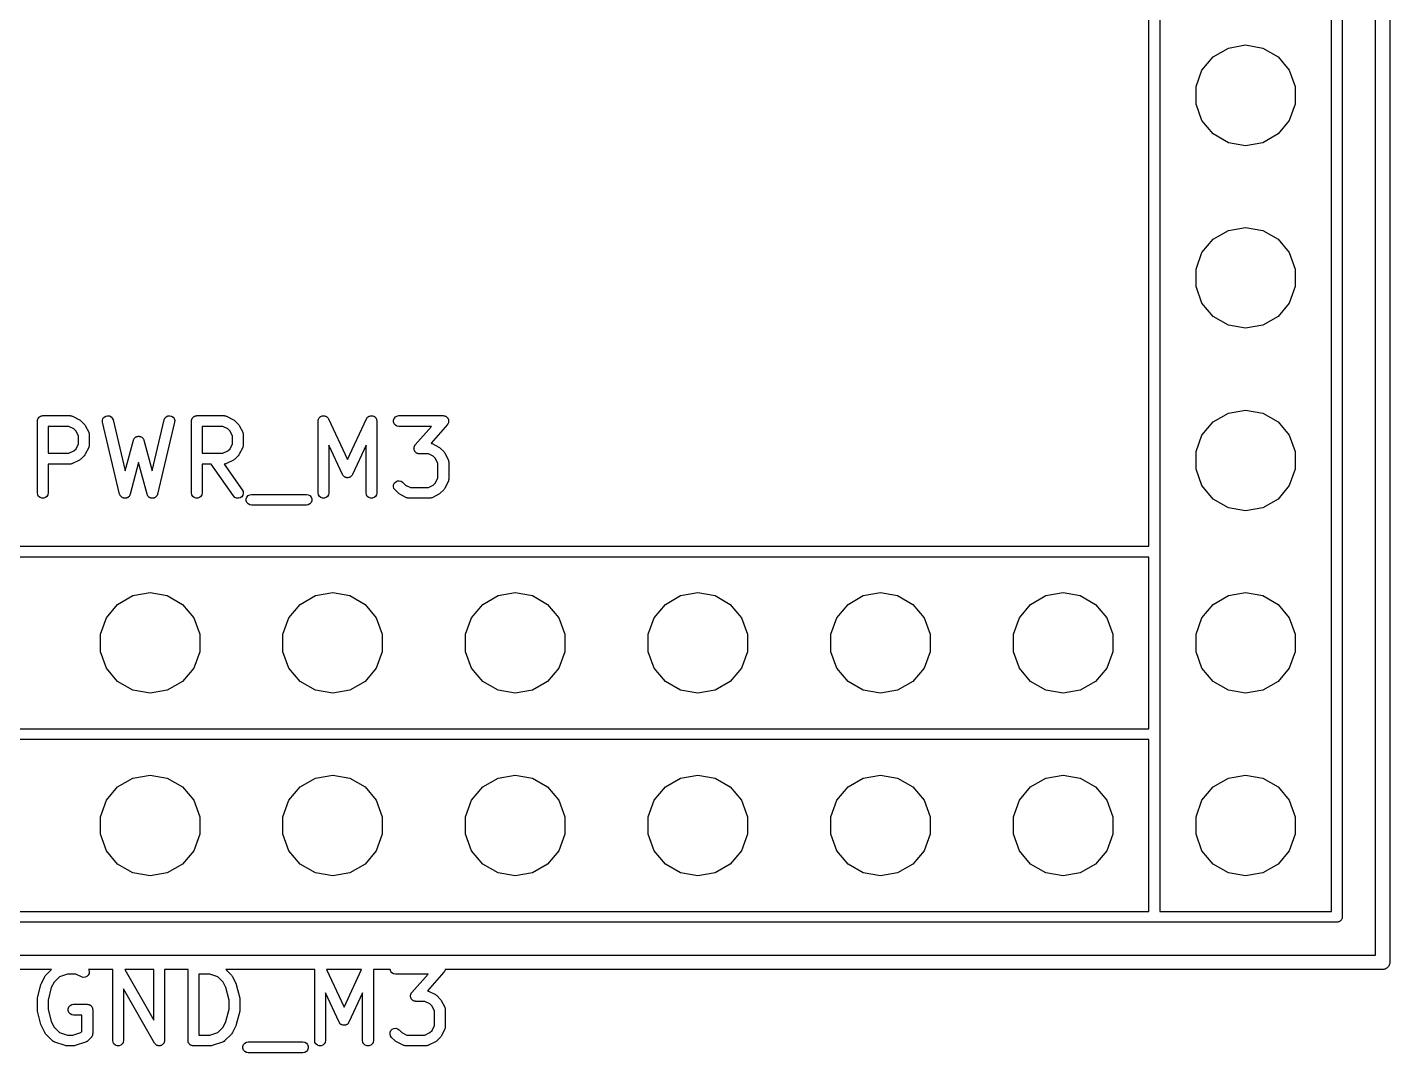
# Model space of a CAD drawing. Extents: x 25 to 346, y -457 to -16.
# Drawn here: x 124.34 to 143.29, y -386.07 to -371.8 of the extents above; entities that cross this region are included whole.
import ezdxf

# ---------------------------------------------------------------- set-up
doc = ezdxf.new("R2010")
doc.units = 0
doc.header["$MEASUREMENT"] = 0
doc.layers.add('BLACK', color=7, linetype='CONTINUOUS')

msp = doc.modelspace()

# ---------------------------------------------------------------- linework, layer by layer
at = {"layer": 'Black'}
for p, q in [((143.093, -384.71), (143.093, -320.04)), ((143.292, -320.04), (143.292, -384.81)), ((139.942, -379.02), (139.942, -320.675)), ((142.632, -320.675), (142.632, -384.175)), ((140.093, -320.75), (140.093, -384.1)), ((142.482, -384.1), (142.482, -320.75)), ((140.68, -372.394), (140.837, -372.208)), ((140.837, -372.208), (141.048, -372.086)), ((141.048, -372.086), (141.287, -372.044)), ((141.287, -372.044), (141.527, -372.086)), ((141.527, -372.086), (141.738, -372.208)), ((141.738, -372.208), (141.895, -372.394)), ((140.597, -372.623), (140.68, -372.394)), ((141.895, -372.394), (141.978, -372.623)), ((140.597, -372.867), (140.597, -372.623)), ((141.978, -372.623), (141.978, -372.867)), ((140.68, -373.096), (140.597, -372.867)), ((141.978, -372.867), (141.895, -373.096)), ((140.837, -373.282), (140.68, -373.096)), ((141.895, -373.096), (141.738, -373.282)), ((141.048, -373.404), (140.837, -373.282)), ((141.738, -373.282), (141.527, -373.404)), ((141.287, -373.446), (141.048, -373.404)), ((141.527, -373.404), (141.287, -373.446)), ((140.837, -374.748), (141.048, -374.626)), ((141.048, -374.626), (141.287, -374.584)), ((141.287, -374.584), (141.527, -374.626)), ((141.527, -374.626), (141.738, -374.748)), ((140.68, -374.934), (140.837, -374.748)), ((141.738, -374.748), (141.895, -374.934)), ((140.597, -375.163), (140.68, -374.934)), ((141.895, -374.934), (141.978, -375.163)), ((140.597, -375.407), (140.597, -375.163)), ((141.978, -375.163), (141.978, -375.407)), ((140.68, -375.636), (140.597, -375.407)), ((141.978, -375.407), (141.895, -375.636)), ((140.837, -375.822), (140.68, -375.636)), ((141.895, -375.636), (141.738, -375.822)), ((141.048, -375.944), (140.837, -375.822)), ((141.738, -375.822), (141.527, -375.944)), ((141.287, -375.986), (141.048, -375.944)), ((141.527, -375.944), (141.287, -375.986)), ((141.048, -377.166), (141.287, -377.124)), ((141.287, -377.124), (141.527, -377.166)), ((124.481, -377.277), (124.482, -377.271)), ((124.481, -378.277), (124.481, -377.277)), ((124.482, -377.264), (124.484, -377.258)), ((124.482, -377.271), (124.482, -377.264)), ((124.484, -377.258), (124.485, -377.252)), ((124.485, -377.252), (124.488, -377.246)), ((124.488, -377.246), (124.491, -377.24)), ((124.491, -377.24), (124.495, -377.235)), ((124.495, -377.235), (124.498, -377.229)), ((124.498, -377.229), (124.503, -377.225)), ((124.503, -377.225), (124.507, -377.22)), ((124.507, -377.22), (124.513, -377.217)), ((124.513, -377.217), (124.518, -377.212)), ((124.518, -377.212), (124.524, -377.21)), ((124.524, -377.21), (124.53, -377.207)), ((124.53, -377.207), (124.536, -377.206)), ((124.536, -377.206), (124.543, -377.204)), ((124.543, -377.204), (124.549, -377.204)), ((124.549, -377.204), (124.556, -377.202)), ((124.556, -377.202), (124.937, -377.202)), ((124.937, -377.202), (124.941, -377.203)), ((124.941, -377.203), (124.945, -377.203)), ((124.945, -377.203), (124.954, -377.205)), ((124.954, -377.205), (124.962, -377.207)), ((124.962, -377.207), (124.966, -377.209)), ((124.966, -377.209), (124.97, -377.21)), ((124.97, -377.21), (125.065, -377.258)), ((125.065, -377.258), (125.075, -377.265)), ((125.075, -377.265), (125.085, -377.272)), ((125.085, -377.272), (125.132, -377.32)), ((125.132, -377.32), (125.139, -377.329)), ((125.139, -377.329), (125.146, -377.339)), ((125.146, -377.339), (125.194, -377.434)), ((125.386, -377.269), (125.393, -377.244)), ((125.387, -377.295), (125.386, -377.269)), ((125.625, -378.295), (125.387, -377.295)), ((125.393, -377.244), (125.409, -377.223)), ((125.409, -377.223), (125.431, -377.209)), ((125.431, -377.209), (125.456, -377.203)), ((125.456, -377.203), (125.482, -377.206)), ((125.482, -377.206), (125.505, -377.217)), ((125.505, -377.217), (125.523, -377.236)), ((125.523, -377.236), (125.533, -377.26)), ((125.533, -377.26), (125.703, -377.971)), ((126.075, -377.971), (126.245, -377.26)), ((126.39, -377.295), (126.152, -378.295)), ((126.245, -377.26), (126.255, -377.236)), ((126.255, -377.236), (126.273, -377.217)), ((126.273, -377.217), (126.296, -377.206)), ((126.296, -377.206), (126.322, -377.203)), ((126.322, -377.203), (126.347, -377.209)), ((126.347, -377.209), (126.369, -377.223)), ((126.369, -377.223), (126.385, -377.244)), ((126.385, -377.244), (126.392, -377.269)), ((126.392, -377.269), (126.39, -377.295)), ((126.623, -377.277), (126.625, -377.271)), ((126.623, -378.277), (126.623, -377.277)), ((126.625, -377.264), (126.627, -377.258)), ((126.625, -377.271), (126.625, -377.264)), ((126.627, -377.258), (126.628, -377.252)), ((126.628, -377.252), (126.631, -377.246)), ((126.631, -377.246), (126.633, -377.24)), ((126.633, -377.24), (126.638, -377.235)), ((126.638, -377.235), (126.641, -377.229)), ((126.641, -377.229), (126.646, -377.225)), ((126.646, -377.225), (126.65, -377.22)), ((126.65, -377.22), (126.656, -377.217)), ((126.656, -377.217), (126.661, -377.212)), ((126.661, -377.212), (126.667, -377.21)), ((126.667, -377.21), (126.673, -377.207)), ((126.673, -377.207), (126.679, -377.206)), ((126.679, -377.206), (126.685, -377.204)), ((126.685, -377.204), (126.692, -377.204)), ((126.692, -377.204), (126.698, -377.202)), ((126.698, -377.202), (127.079, -377.202)), ((127.079, -377.202), (127.084, -377.203)), ((127.084, -377.203), (127.088, -377.203)), ((127.088, -377.203), (127.096, -377.205)), ((127.096, -377.205), (127.105, -377.207)), ((127.105, -377.207), (127.109, -377.209)), ((127.109, -377.209), (127.113, -377.21)), ((127.113, -377.21), (127.208, -377.258)), ((127.208, -377.258), (127.218, -377.265)), ((127.218, -377.265), (127.228, -377.272)), ((127.228, -377.272), (127.275, -377.32)), ((127.275, -377.32), (127.282, -377.329)), ((127.282, -377.329), (127.289, -377.339)), ((127.289, -377.339), (127.337, -377.434)), ((128.385, -377.277), (128.387, -377.268)), ((128.385, -378.277), (128.385, -377.277)), ((128.387, -377.268), (128.388, -377.258)), ((128.388, -377.258), (128.389, -377.255)), ((128.389, -377.255), (128.39, -377.252)), ((128.39, -377.252), (128.395, -377.243)), ((128.395, -377.243), (128.399, -377.234)), ((128.399, -377.234), (128.401, -377.232)), ((128.401, -377.232), (128.403, -377.229)), ((128.403, -377.229), (128.41, -377.223)), ((128.41, -377.223), (128.417, -377.216)), ((128.417, -377.216), (128.42, -377.215)), ((128.42, -377.215), (128.423, -377.212)), ((128.423, -377.212), (128.432, -377.209)), ((128.432, -377.209), (128.441, -377.205)), ((128.441, -377.205), (128.444, -377.205)), ((128.444, -377.205), (128.447, -377.204)), ((128.447, -377.204), (128.457, -377.204)), ((128.457, -377.204), (128.467, -377.203)), ((128.467, -377.203), (128.47, -377.204)), ((128.47, -377.204), (128.473, -377.204)), ((128.473, -377.204), (128.483, -377.207)), ((128.483, -377.207), (128.492, -377.209)), ((128.492, -377.209), (128.495, -377.211)), ((128.495, -377.211), (128.498, -377.212)), ((128.498, -377.212), (128.505, -377.219)), ((128.505, -377.219), (128.513, -377.224)), ((128.513, -377.224), (128.515, -377.227)), ((128.515, -377.227), (128.518, -377.229)), ((128.518, -377.229), (128.523, -377.238)), ((128.523, -377.238), (128.528, -377.246)), ((128.528, -377.246), (128.794, -377.814)), ((128.794, -377.814), (129.059, -377.246)), ((129.059, -377.246), (129.065, -377.238)), ((129.065, -377.238), (129.07, -377.229)), ((129.07, -377.229), (129.072, -377.227)), ((129.072, -377.227), (129.074, -377.224)), ((129.074, -377.224), (129.082, -377.219)), ((129.082, -377.219), (129.09, -377.212)), ((129.09, -377.212), (129.093, -377.211)), ((129.093, -377.211), (129.095, -377.209)), ((129.095, -377.209), (129.105, -377.207)), ((129.105, -377.207), (129.114, -377.204)), ((129.114, -377.204), (129.117, -377.204)), ((129.117, -377.204), (129.121, -377.203)), ((129.121, -377.203), (129.13, -377.204)), ((129.13, -377.204), (129.14, -377.204)), ((129.14, -377.204), (129.143, -377.205)), ((129.143, -377.205), (129.146, -377.205)), ((129.146, -377.205), (129.155, -377.209)), ((129.155, -377.209), (129.165, -377.212)), ((129.165, -377.212), (129.167, -377.215)), ((129.167, -377.215), (129.17, -377.216)), ((129.17, -377.216), (129.177, -377.223)), ((129.177, -377.223), (129.184, -377.229)), ((129.184, -377.229), (129.186, -377.232)), ((129.186, -377.232), (129.188, -377.234)), ((129.188, -377.234), (129.193, -377.243)), ((129.193, -377.243), (129.198, -377.252)), ((129.198, -377.252), (129.198, -377.255)), ((129.198, -377.255), (129.199, -377.258)), ((129.199, -377.258), (129.2, -377.268)), ((129.2, -377.268), (129.202, -377.277)), ((129.202, -377.277), (129.202, -378.277)), ((129.434, -377.264), (129.443, -377.24)), ((129.434, -377.29), (129.434, -377.264)), ((129.443, -377.315), (129.434, -377.29)), ((129.443, -377.24), (129.46, -377.22)), ((129.46, -377.335), (129.443, -377.315)), ((129.46, -377.22), (129.482, -377.207)), ((129.482, -377.348), (129.46, -377.335)), ((129.482, -377.207), (129.508, -377.202)), ((129.508, -377.202), (130.127, -377.202)), ((130.183, -377.327), (129.956, -377.587)), ((130.127, -377.202), (130.134, -377.204)), ((130.134, -377.204), (130.142, -377.204)), ((130.142, -377.204), (130.147, -377.206)), ((130.147, -377.206), (130.153, -377.207)), ((130.153, -377.207), (130.159, -377.211)), ((130.159, -377.211), (130.166, -377.213)), ((130.166, -377.213), (130.17, -377.217)), ((130.17, -377.217), (130.175, -377.22)), ((130.175, -377.22), (130.18, -377.226)), ((130.18, -377.226), (130.185, -377.23)), ((130.187, -377.32), (130.183, -377.327)), ((130.185, -377.23), (130.188, -377.235)), ((130.192, -377.315), (130.187, -377.32)), ((130.188, -377.235), (130.192, -377.24)), ((130.192, -377.24), (130.194, -377.247)), ((130.194, -377.309), (130.192, -377.315)), ((130.194, -377.247), (130.198, -377.253)), ((130.197, -377.304), (130.194, -377.309)), ((130.198, -377.297), (130.197, -377.304)), ((130.198, -377.253), (130.199, -377.259)), ((130.201, -377.29), (130.198, -377.297)), ((130.199, -377.259), (130.201, -377.264)), ((130.201, -377.264), (130.201, -377.272)), ((130.201, -377.272), (130.202, -377.279)), ((130.202, -377.279), (130.201, -377.285)), ((130.201, -377.285), (130.201, -377.29)), ((140.68, -377.474), (140.837, -377.288)), ((140.837, -377.288), (141.048, -377.166)), ((141.527, -377.166), (141.738, -377.288)), ((141.738, -377.288), (141.895, -377.474)), ((124.631, -377.352), (124.631, -377.726)), ((124.919, -377.352), (124.631, -377.352)), ((124.987, -377.387), (124.919, -377.352)), ((125.018, -377.417), (124.987, -377.387)), ((125.052, -377.486), (125.018, -377.417)), ((125.052, -377.593), (125.052, -377.486)), ((125.194, -377.434), (125.195, -377.438)), ((125.195, -377.438), (125.198, -377.442)), ((125.198, -377.442), (125.199, -377.451)), ((125.199, -377.451), (125.202, -377.459)), ((125.202, -377.459), (125.201, -377.464)), ((125.201, -377.464), (125.202, -377.468)), ((125.202, -377.468), (125.202, -377.611)), ((125.819, -377.538), (125.821, -377.531)), ((125.821, -377.531), (125.825, -377.526)), ((125.825, -377.526), (125.827, -377.52)), ((125.827, -377.52), (125.832, -377.515)), ((125.832, -377.515), (125.836, -377.51)), ((125.836, -377.51), (125.841, -377.506)), ((125.841, -377.506), (125.846, -377.502)), ((125.846, -377.502), (125.852, -377.499)), ((125.852, -377.499), (125.857, -377.495)), ((125.857, -377.495), (125.864, -377.493)), ((125.864, -377.493), (125.869, -377.491)), ((125.869, -377.491), (125.876, -377.49)), ((125.876, -377.49), (125.882, -377.488)), ((125.882, -377.488), (125.889, -377.489)), ((125.889, -377.489), (125.895, -377.488)), ((125.895, -377.488), (125.902, -377.49)), ((125.902, -377.49), (125.908, -377.491)), ((125.908, -377.491), (125.914, -377.493)), ((125.914, -377.493), (125.921, -377.495)), ((125.921, -377.495), (125.926, -377.499)), ((125.926, -377.499), (125.932, -377.502)), ((125.932, -377.502), (125.937, -377.506)), ((125.937, -377.506), (125.942, -377.51)), ((125.942, -377.51), (125.946, -377.515)), ((125.946, -377.515), (125.95, -377.52)), ((125.95, -377.52), (125.953, -377.526)), ((125.953, -377.526), (125.957, -377.531)), ((125.957, -377.531), (125.959, -377.538)), ((126.773, -377.352), (126.773, -377.726)), ((127.062, -377.352), (126.773, -377.352)), ((127.13, -377.387), (127.062, -377.352)), ((127.161, -377.417), (127.13, -377.387)), ((127.195, -377.486), (127.161, -377.417)), ((127.195, -377.593), (127.195, -377.486)), ((127.337, -377.434), (127.338, -377.438)), ((127.338, -377.438), (127.34, -377.442)), ((127.34, -377.442), (127.342, -377.451)), ((127.342, -377.451), (127.344, -377.459)), ((127.344, -377.459), (127.344, -377.464)), ((127.344, -377.464), (127.345, -377.468)), ((127.345, -377.468), (127.345, -377.611)), ((129.508, -377.352), (129.482, -377.348)), ((129.962, -377.352), (129.508, -377.352)), ((129.737, -377.609), (129.962, -377.352)), ((140.597, -377.703), (140.68, -377.474)), ((141.895, -377.474), (141.978, -377.703)), ((124.919, -377.726), (124.987, -377.692)), ((124.987, -377.692), (125.018, -377.662)), ((125.018, -377.662), (125.052, -377.593)), ((125.194, -377.644), (125.146, -377.739)), ((125.195, -377.64), (125.194, -377.644)), ((125.198, -377.636), (125.195, -377.64)), ((125.199, -377.628), (125.198, -377.636)), ((125.202, -377.619), (125.199, -377.628)), ((125.202, -377.611), (125.201, -377.615)), ((125.201, -377.615), (125.202, -377.619)), ((125.703, -377.971), (125.816, -377.544)), ((125.816, -377.544), (125.819, -377.538)), ((125.959, -377.538), (125.961, -377.544)), ((125.961, -377.544), (126.075, -377.971)), ((127.062, -377.726), (127.13, -377.692)), ((127.13, -377.692), (127.161, -377.662)), ((127.161, -377.662), (127.195, -377.593)), ((127.337, -377.644), (127.289, -377.739)), ((127.338, -377.64), (127.337, -377.644)), ((127.34, -377.636), (127.338, -377.64)), ((127.342, -377.628), (127.34, -377.636)), ((127.344, -377.619), (127.342, -377.628)), ((127.345, -377.611), (127.344, -377.615)), ((127.344, -377.615), (127.344, -377.619)), ((128.726, -378.023), (128.535, -377.615)), ((128.535, -377.615), (128.535, -378.277)), ((129.052, -377.615), (128.862, -378.023)), ((129.052, -378.277), (129.052, -377.615)), ((129.719, -377.657), (129.72, -377.651)), ((129.72, -377.664), (129.719, -377.657)), ((129.72, -377.645), (129.722, -377.638)), ((129.72, -377.651), (129.72, -377.645)), ((129.72, -377.671), (129.72, -377.664)), ((129.722, -377.677), (129.72, -377.671)), ((129.722, -377.638), (129.724, -377.631)), ((129.723, -377.683), (129.722, -377.677)), ((129.726, -377.689), (129.723, -377.683)), ((129.724, -377.631), (129.727, -377.626)), ((129.729, -377.696), (129.726, -377.689)), ((129.727, -377.626), (129.729, -377.621)), ((129.729, -377.621), (129.733, -377.615)), ((129.732, -377.7), (129.729, -377.696)), ((129.735, -377.705), (129.732, -377.7)), ((129.733, -377.615), (129.737, -377.609)), ((129.741, -377.71), (129.735, -377.705)), ((129.745, -377.716), (129.741, -377.71)), ((129.75, -377.719), (129.745, -377.716)), ((129.755, -377.722), (129.75, -377.719)), ((129.762, -377.725), (129.755, -377.722)), ((129.956, -377.587), (129.962, -377.588)), ((129.962, -377.588), (129.966, -377.59)), ((129.966, -377.59), (129.97, -377.591)), ((129.97, -377.591), (130.065, -377.639)), ((130.065, -377.639), (130.075, -377.646)), ((130.075, -377.646), (130.085, -377.653)), ((130.085, -377.653), (130.132, -377.701)), ((130.132, -377.701), (130.139, -377.71)), ((130.139, -377.71), (130.146, -377.72)), ((130.146, -377.72), (130.194, -377.815)), ((140.597, -377.947), (140.597, -377.703)), ((141.978, -377.703), (141.978, -377.947)), ((124.631, -377.726), (124.919, -377.726)), ((124.937, -377.876), (124.631, -377.876)), ((124.631, -377.876), (124.631, -378.277)), ((124.941, -377.875), (124.937, -377.876)), ((124.945, -377.876), (124.941, -377.875)), ((124.954, -377.873), (124.945, -377.876)), ((124.962, -377.872), (124.954, -377.873)), ((124.966, -377.87), (124.962, -377.872)), ((124.97, -377.868), (124.966, -377.87)), ((125.065, -377.821), (124.97, -377.868)), ((125.075, -377.813), (125.065, -377.821)), ((125.085, -377.807), (125.075, -377.813)), ((125.132, -377.759), (125.085, -377.807)), ((125.139, -377.749), (125.132, -377.759)), ((125.146, -377.739), (125.139, -377.749)), ((125.889, -377.854), (125.771, -378.297)), ((126.007, -378.297), (125.889, -377.854)), ((126.773, -377.726), (127.062, -377.726)), ((126.897, -377.876), (126.773, -377.876)), ((126.773, -377.876), (126.773, -378.277)), ((127.208, -378.32), (126.897, -377.876)), ((127.084, -377.875), (127.08, -377.876)), ((127.08, -377.876), (127.331, -378.234)), ((127.088, -377.876), (127.084, -377.875)), ((127.096, -377.873), (127.088, -377.876)), ((127.105, -377.872), (127.096, -377.873)), ((127.109, -377.87), (127.105, -377.872)), ((127.113, -377.868), (127.109, -377.87)), ((127.208, -377.821), (127.113, -377.868)), ((127.218, -377.813), (127.208, -377.821)), ((127.228, -377.807), (127.218, -377.813)), ((127.275, -377.759), (127.228, -377.807)), ((127.282, -377.749), (127.275, -377.759)), ((127.289, -377.739), (127.282, -377.749)), ((129.768, -377.729), (129.762, -377.725)), ((129.774, -377.73), (129.768, -377.729)), ((129.779, -377.732), (129.774, -377.73)), ((129.786, -377.732), (129.779, -377.732)), ((129.794, -377.733), (129.786, -377.732)), ((129.919, -377.733), (129.794, -377.733)), ((129.987, -377.768), (129.919, -377.733)), ((130.018, -377.798), (129.987, -377.768)), ((130.052, -377.867), (130.018, -377.798)), ((130.052, -378.069), (130.052, -377.867)), ((130.194, -377.815), (130.195, -377.819)), ((130.195, -377.819), (130.198, -377.823)), ((130.198, -377.823), (130.199, -377.832)), ((130.199, -377.832), (130.202, -377.84)), ((130.202, -377.84), (130.201, -377.845)), ((130.201, -377.845), (130.202, -377.849)), ((130.202, -377.849), (130.202, -378.087)), ((128.729, -378.029), (128.726, -378.023)), ((128.732, -378.035), (128.729, -378.029)), ((128.737, -378.039), (128.732, -378.035)), ((128.741, -378.045), (128.737, -378.039)), ((128.746, -378.048), (128.741, -378.045)), ((128.751, -378.053), (128.746, -378.048)), ((128.757, -378.056), (128.751, -378.053)), ((128.762, -378.06), (128.757, -378.056)), ((128.768, -378.061), (128.762, -378.06)), ((128.774, -378.064), (128.768, -378.061)), ((128.781, -378.065), (128.774, -378.064)), ((128.787, -378.066), (128.781, -378.065)), ((128.794, -378.066), (128.787, -378.066)), ((128.8, -378.066), (128.794, -378.066)), ((128.807, -378.065), (128.8, -378.066)), ((128.813, -378.064), (128.807, -378.065)), ((128.819, -378.061), (128.813, -378.064)), ((128.825, -378.06), (128.819, -378.061)), ((128.831, -378.056), (128.825, -378.06)), ((128.837, -378.053), (128.831, -378.056)), ((128.841, -378.048), (128.837, -378.053)), ((128.847, -378.045), (128.841, -378.048)), ((128.85, -378.039), (128.847, -378.045)), ((128.855, -378.035), (128.85, -378.039)), ((128.858, -378.029), (128.855, -378.035)), ((128.862, -378.023), (128.858, -378.029)), ((130.018, -378.138), (130.052, -378.069)), ((130.202, -378.095), (130.199, -378.104)), ((130.202, -378.087), (130.201, -378.091)), ((130.201, -378.091), (130.202, -378.095)), ((140.68, -378.176), (140.597, -377.947)), ((141.978, -377.947), (141.895, -378.176)), ((124.485, -378.303), (124.481, -378.277)), ((124.631, -378.277), (124.626, -378.303)), ((126.628, -378.303), (126.623, -378.277)), ((126.773, -378.277), (126.769, -378.303)), ((127.331, -378.234), (127.342, -378.258)), ((127.345, -378.284), (127.338, -378.309)), ((127.342, -378.258), (127.345, -378.284)), ((128.39, -378.303), (128.385, -378.277)), ((128.535, -378.277), (128.531, -378.303)), ((129.057, -378.303), (129.052, -378.277)), ((129.202, -378.277), (129.198, -378.303)), ((129.433, -378.189), (129.436, -378.163)), ((129.44, -378.214), (129.433, -378.189)), ((129.436, -378.163), (129.447, -378.139)), ((129.455, -378.235), (129.44, -378.214)), ((129.447, -378.139), (129.465, -378.121)), ((129.503, -378.283), (129.455, -378.235)), ((129.465, -378.121), (129.489, -378.11)), ((129.489, -378.11), (129.515, -378.107)), ((129.512, -378.29), (129.503, -378.283)), ((129.522, -378.297), (129.512, -378.29)), ((129.515, -378.107), (129.54, -378.114)), ((129.54, -378.114), (129.561, -378.129)), ((129.561, -378.129), (129.6, -378.168)), ((129.6, -378.168), (129.669, -378.202)), ((129.669, -378.202), (129.919, -378.202)), ((129.919, -378.202), (129.987, -378.168)), ((129.987, -378.168), (130.018, -378.138)), ((130.075, -378.29), (130.065, -378.297)), ((130.085, -378.283), (130.075, -378.29)), ((130.132, -378.235), (130.085, -378.283)), ((130.139, -378.225), (130.132, -378.235)), ((130.146, -378.216), (130.139, -378.225)), ((130.194, -378.12), (130.146, -378.216)), ((130.195, -378.116), (130.194, -378.12)), ((130.198, -378.113), (130.195, -378.116)), ((130.199, -378.104), (130.198, -378.113)), ((140.837, -378.362), (140.68, -378.176)), ((141.895, -378.176), (141.738, -378.362)), ((124.498, -378.326), (124.485, -378.303)), ((124.518, -378.342), (124.498, -378.326)), ((124.543, -378.351), (124.518, -378.342)), ((124.569, -378.351), (124.543, -378.351)), ((124.593, -378.342), (124.569, -378.351)), ((124.613, -378.326), (124.593, -378.342)), ((124.626, -378.303), (124.613, -378.326)), ((125.629, -378.302), (125.625, -378.295)), ((125.631, -378.309), (125.629, -378.302)), ((125.634, -378.314), (125.631, -378.309)), ((125.636, -378.319), (125.634, -378.314)), ((125.641, -378.324), (125.636, -378.319)), ((125.645, -378.33), (125.641, -378.324)), ((125.65, -378.334), (125.645, -378.33)), ((125.654, -378.338), (125.65, -378.334)), ((125.661, -378.341), (125.654, -378.338)), ((125.667, -378.345), (125.661, -378.341)), ((125.672, -378.347), (125.667, -378.345)), ((125.677, -378.349), (125.672, -378.347)), ((125.685, -378.35), (125.677, -378.349)), ((125.692, -378.352), (125.685, -378.35)), ((125.697, -378.352), (125.692, -378.352)), ((125.703, -378.352), (125.697, -378.352)), ((125.71, -378.35), (125.703, -378.352)), ((125.718, -378.35), (125.71, -378.35)), ((125.723, -378.347), (125.718, -378.35)), ((125.728, -378.346), (125.723, -378.347)), ((125.735, -378.342), (125.728, -378.346)), ((125.742, -378.339), (125.735, -378.342)), ((125.745, -378.335), (125.742, -378.339)), ((125.75, -378.332), (125.745, -378.335)), ((125.755, -378.326), (125.75, -378.332)), ((125.76, -378.32), (125.755, -378.326)), ((125.762, -378.315), (125.76, -378.32)), ((125.766, -378.311), (125.762, -378.315)), ((125.768, -378.304), (125.766, -378.311)), ((125.771, -378.297), (125.768, -378.304)), ((126.01, -378.304), (126.007, -378.297)), ((126.012, -378.311), (126.01, -378.304)), ((126.016, -378.315), (126.012, -378.311)), ((126.018, -378.32), (126.016, -378.315)), ((126.023, -378.326), (126.018, -378.32)), ((126.028, -378.332), (126.023, -378.326)), ((126.032, -378.335), (126.028, -378.332)), ((126.036, -378.339), (126.032, -378.335)), ((126.043, -378.342), (126.036, -378.339)), ((126.05, -378.346), (126.043, -378.342)), ((126.055, -378.347), (126.05, -378.346)), ((126.06, -378.35), (126.055, -378.347)), ((126.068, -378.35), (126.06, -378.35)), ((126.075, -378.352), (126.068, -378.35)), ((126.08, -378.352), (126.075, -378.352)), ((126.086, -378.352), (126.08, -378.352)), ((126.093, -378.35), (126.086, -378.352)), ((126.101, -378.349), (126.093, -378.35)), ((126.106, -378.347), (126.101, -378.349)), ((126.111, -378.345), (126.106, -378.347)), ((126.117, -378.341), (126.111, -378.345)), ((126.124, -378.338), (126.117, -378.341)), ((126.128, -378.334), (126.124, -378.338)), ((126.132, -378.33), (126.128, -378.334)), ((126.137, -378.324), (126.132, -378.33)), ((126.142, -378.319), (126.137, -378.324)), ((126.144, -378.314), (126.142, -378.319)), ((126.147, -378.309), (126.144, -378.314)), ((126.149, -378.302), (126.147, -378.309)), ((126.152, -378.295), (126.149, -378.302)), ((126.641, -378.326), (126.628, -378.303)), ((126.661, -378.342), (126.641, -378.326)), ((126.685, -378.351), (126.661, -378.342)), ((126.711, -378.351), (126.685, -378.351)), ((126.736, -378.342), (126.711, -378.351)), ((126.756, -378.326), (126.736, -378.342)), ((126.769, -378.303), (126.756, -378.326)), ((127.227, -378.339), (127.208, -378.32)), ((127.25, -378.35), (127.227, -378.339)), ((127.276, -378.352), (127.25, -378.35)), ((127.302, -378.345), (127.276, -378.352)), ((127.323, -378.33), (127.302, -378.345)), ((127.338, -378.309), (127.323, -378.33)), ((127.386, -378.36), (127.395, -378.335)), ((127.386, -378.386), (127.386, -378.36)), ((127.395, -378.41), (127.386, -378.386)), ((127.395, -378.335), (127.412, -378.315)), ((127.412, -378.43), (127.395, -378.41)), ((127.412, -378.315), (127.435, -378.302)), ((127.435, -378.443), (127.412, -378.43)), ((127.435, -378.302), (127.46, -378.298)), ((127.46, -378.448), (127.435, -378.443)), ((127.46, -378.298), (128.222, -378.298)), ((128.222, -378.448), (127.46, -378.448)), ((128.222, -378.298), (128.248, -378.302)), ((128.248, -378.443), (128.222, -378.448)), ((128.248, -378.302), (128.27, -378.315)), ((128.27, -378.43), (128.248, -378.443)), ((128.27, -378.315), (128.287, -378.335)), ((128.287, -378.41), (128.27, -378.43)), ((128.287, -378.335), (128.296, -378.36)), ((128.296, -378.386), (128.287, -378.41)), ((128.296, -378.36), (128.296, -378.386)), ((128.403, -378.326), (128.39, -378.303)), ((128.423, -378.342), (128.403, -378.326)), ((128.447, -378.351), (128.423, -378.342)), ((128.473, -378.351), (128.447, -378.351)), ((128.498, -378.342), (128.473, -378.351)), ((128.518, -378.326), (128.498, -378.342)), ((128.531, -378.303), (128.518, -378.326)), ((129.07, -378.326), (129.057, -378.303)), ((129.09, -378.342), (129.07, -378.326)), ((129.114, -378.351), (129.09, -378.342)), ((129.14, -378.351), (129.114, -378.351)), ((129.165, -378.342), (129.14, -378.351)), ((129.184, -378.326), (129.165, -378.342)), ((129.198, -378.303), (129.184, -378.326)), ((129.617, -378.344), (129.522, -378.297)), ((129.621, -378.346), (129.617, -378.344)), ((129.625, -378.348), (129.621, -378.346)), ((129.634, -378.349), (129.625, -378.348)), ((129.642, -378.352), (129.634, -378.349)), ((129.647, -378.352), (129.642, -378.352)), ((129.651, -378.352), (129.647, -378.352)), ((129.937, -378.352), (129.651, -378.352)), ((129.941, -378.352), (129.937, -378.352)), ((129.945, -378.352), (129.941, -378.352)), ((129.954, -378.349), (129.945, -378.352)), ((129.962, -378.348), (129.954, -378.349)), ((129.966, -378.346), (129.962, -378.348)), ((129.97, -378.344), (129.966, -378.346)), ((130.065, -378.297), (129.97, -378.344)), ((141.048, -378.484), (140.837, -378.362)), ((141.738, -378.362), (141.527, -378.484)), ((141.287, -378.526), (141.048, -378.484)), ((141.527, -378.484), (141.287, -378.526)), ((114.692, -379.02), (139.942, -379.02)), ((139.942, -379.17), (114.692, -379.17)), ((139.942, -381.56), (139.942, -379.17)), ((125.597, -379.828), (125.808, -379.706)), ((125.808, -379.706), (126.047, -379.664)), ((126.047, -379.664), (126.287, -379.706)), ((126.287, -379.706), (126.498, -379.828)), ((128.137, -379.828), (128.348, -379.706)), ((128.348, -379.706), (128.588, -379.664)), ((128.588, -379.664), (128.827, -379.706)), ((128.827, -379.706), (129.038, -379.828)), ((130.677, -379.828), (130.888, -379.706)), ((130.888, -379.706), (131.127, -379.664)), ((131.127, -379.664), (131.367, -379.706)), ((131.367, -379.706), (131.578, -379.828)), ((133.217, -379.828), (133.428, -379.706)), ((133.428, -379.706), (133.667, -379.664)), ((133.667, -379.664), (133.907, -379.706)), ((133.907, -379.706), (134.118, -379.828)), ((135.757, -379.828), (135.968, -379.706)), ((135.968, -379.706), (136.207, -379.664)), ((136.207, -379.664), (136.447, -379.706)), ((136.447, -379.706), (136.658, -379.828)), ((138.297, -379.828), (138.508, -379.706)), ((138.508, -379.706), (138.748, -379.664)), ((138.748, -379.664), (138.987, -379.706)), ((138.987, -379.706), (139.198, -379.828)), ((140.837, -379.828), (141.048, -379.706)), ((141.048, -379.706), (141.287, -379.664)), ((141.287, -379.664), (141.527, -379.706)), ((141.527, -379.706), (141.738, -379.828)), ((125.44, -380.014), (125.597, -379.828)), ((126.498, -379.828), (126.655, -380.014)), ((127.98, -380.014), (128.137, -379.828)), ((129.038, -379.828), (129.195, -380.014)), ((130.52, -380.014), (130.677, -379.828)), ((131.578, -379.828), (131.735, -380.014)), ((133.06, -380.014), (133.217, -379.828)), ((134.118, -379.828), (134.275, -380.014)), ((135.6, -380.014), (135.757, -379.828)), ((136.658, -379.828), (136.815, -380.014)), ((138.14, -380.014), (138.297, -379.828)), ((139.198, -379.828), (139.355, -380.014)), ((140.68, -380.014), (140.837, -379.828)), ((141.738, -379.828), (141.895, -380.014)), ((125.357, -380.243), (125.44, -380.014)), ((126.655, -380.014), (126.738, -380.243)), ((127.897, -380.243), (127.98, -380.014)), ((129.195, -380.014), (129.278, -380.243)), ((130.437, -380.243), (130.52, -380.014)), ((131.735, -380.014), (131.818, -380.243)), ((132.977, -380.243), (133.06, -380.014)), ((134.275, -380.014), (134.358, -380.243)), ((135.517, -380.243), (135.6, -380.014)), ((136.815, -380.014), (136.898, -380.243)), ((138.057, -380.243), (138.14, -380.014)), ((139.355, -380.014), (139.438, -380.243)), ((140.597, -380.243), (140.68, -380.014)), ((141.895, -380.014), (141.978, -380.243)), ((125.357, -380.487), (125.357, -380.243)), ((126.738, -380.243), (126.738, -380.487)), ((127.897, -380.487), (127.897, -380.243)), ((129.278, -380.243), (129.278, -380.487)), ((130.437, -380.487), (130.437, -380.243)), ((131.818, -380.243), (131.818, -380.487)), ((132.977, -380.487), (132.977, -380.243)), ((134.358, -380.243), (134.358, -380.487)), ((135.517, -380.487), (135.517, -380.243)), ((136.898, -380.243), (136.898, -380.487)), ((138.057, -380.487), (138.057, -380.243)), ((139.438, -380.243), (139.438, -380.487)), ((140.597, -380.487), (140.597, -380.243)), ((141.978, -380.243), (141.978, -380.487)), ((125.44, -380.716), (125.357, -380.487)), ((126.738, -380.487), (126.655, -380.716)), ((127.98, -380.716), (127.897, -380.487)), ((129.278, -380.487), (129.195, -380.716)), ((130.52, -380.716), (130.437, -380.487)), ((131.818, -380.487), (131.735, -380.716)), ((133.06, -380.716), (132.977, -380.487)), ((134.358, -380.487), (134.275, -380.716)), ((135.6, -380.716), (135.517, -380.487)), ((136.898, -380.487), (136.815, -380.716)), ((138.14, -380.716), (138.057, -380.487)), ((139.438, -380.487), (139.355, -380.716)), ((140.68, -380.716), (140.597, -380.487)), ((141.978, -380.487), (141.895, -380.716)), ((125.597, -380.902), (125.44, -380.716)), ((126.655, -380.716), (126.498, -380.902)), ((128.137, -380.902), (127.98, -380.716)), ((129.195, -380.716), (129.038, -380.902)), ((130.677, -380.902), (130.52, -380.716)), ((131.735, -380.716), (131.578, -380.902)), ((133.217, -380.902), (133.06, -380.716)), ((134.275, -380.716), (134.118, -380.902)), ((135.757, -380.902), (135.6, -380.716)), ((136.815, -380.716), (136.658, -380.902)), ((138.297, -380.902), (138.14, -380.716)), ((139.355, -380.716), (139.198, -380.902)), ((140.837, -380.902), (140.68, -380.716)), ((141.895, -380.716), (141.738, -380.902)), ((125.808, -381.024), (125.597, -380.902)), ((126.498, -380.902), (126.287, -381.024)), ((128.348, -381.024), (128.137, -380.902)), ((129.038, -380.902), (128.827, -381.024)), ((130.888, -381.024), (130.677, -380.902)), ((131.578, -380.902), (131.367, -381.024)), ((133.428, -381.024), (133.217, -380.902)), ((134.118, -380.902), (133.907, -381.024)), ((135.968, -381.024), (135.757, -380.902)), ((136.658, -380.902), (136.447, -381.024)), ((138.508, -381.024), (138.297, -380.902)), ((139.198, -380.902), (138.987, -381.024)), ((141.048, -381.024), (140.837, -380.902)), ((141.738, -380.902), (141.527, -381.024)), ((126.047, -381.066), (125.808, -381.024)), ((126.287, -381.024), (126.047, -381.066)), ((128.588, -381.066), (128.348, -381.024)), ((128.827, -381.024), (128.588, -381.066)), ((131.127, -381.066), (130.888, -381.024)), ((131.367, -381.024), (131.127, -381.066)), ((133.667, -381.066), (133.428, -381.024)), ((133.907, -381.024), (133.667, -381.066)), ((136.207, -381.066), (135.968, -381.024)), ((136.447, -381.024), (136.207, -381.066)), ((138.748, -381.066), (138.508, -381.024)), ((138.987, -381.024), (138.748, -381.066)), ((141.287, -381.066), (141.048, -381.024)), ((141.527, -381.024), (141.287, -381.066)), ((114.692, -381.56), (139.942, -381.56)), ((139.942, -381.71), (114.692, -381.71)), ((139.942, -384.1), (139.942, -381.71)), ((125.597, -382.368), (125.808, -382.246)), ((125.808, -382.246), (126.047, -382.204)), ((126.047, -382.204), (126.287, -382.246)), ((126.287, -382.246), (126.498, -382.368)), ((128.137, -382.368), (128.348, -382.246)), ((128.348, -382.246), (128.588, -382.204)), ((128.588, -382.204), (128.827, -382.246)), ((128.827, -382.246), (129.038, -382.368)), ((130.677, -382.368), (130.888, -382.246)), ((130.888, -382.246), (131.127, -382.204)), ((131.127, -382.204), (131.367, -382.246)), ((131.367, -382.246), (131.578, -382.368)), ((133.217, -382.368), (133.428, -382.246)), ((133.428, -382.246), (133.667, -382.204)), ((133.667, -382.204), (133.907, -382.246)), ((133.907, -382.246), (134.118, -382.368)), ((135.757, -382.368), (135.968, -382.246)), ((135.968, -382.246), (136.207, -382.204)), ((136.207, -382.204), (136.447, -382.246)), ((136.447, -382.246), (136.658, -382.368)), ((138.297, -382.368), (138.508, -382.246)), ((138.508, -382.246), (138.748, -382.204)), ((138.748, -382.204), (138.987, -382.246)), ((138.987, -382.246), (139.198, -382.368)), ((140.837, -382.368), (141.048, -382.246)), ((141.048, -382.246), (141.287, -382.204)), ((141.287, -382.204), (141.527, -382.246)), ((141.527, -382.246), (141.738, -382.368)), ((125.44, -382.554), (125.597, -382.368)), ((126.498, -382.368), (126.655, -382.554)), ((127.98, -382.554), (128.137, -382.368)), ((129.038, -382.368), (129.195, -382.554)), ((130.52, -382.554), (130.677, -382.368)), ((131.578, -382.368), (131.735, -382.554)), ((133.06, -382.554), (133.217, -382.368)), ((134.118, -382.368), (134.275, -382.554)), ((135.6, -382.554), (135.757, -382.368)), ((136.658, -382.368), (136.815, -382.554)), ((138.14, -382.554), (138.297, -382.368)), ((139.198, -382.368), (139.355, -382.554)), ((140.68, -382.554), (140.837, -382.368)), ((141.738, -382.368), (141.895, -382.554)), ((125.357, -382.783), (125.44, -382.554)), ((126.655, -382.554), (126.738, -382.783)), ((127.897, -382.783), (127.98, -382.554)), ((129.195, -382.554), (129.278, -382.783)), ((130.437, -382.783), (130.52, -382.554)), ((131.735, -382.554), (131.818, -382.783)), ((132.977, -382.783), (133.06, -382.554)), ((134.275, -382.554), (134.358, -382.783)), ((135.517, -382.783), (135.6, -382.554)), ((136.815, -382.554), (136.898, -382.783)), ((138.057, -382.783), (138.14, -382.554)), ((139.355, -382.554), (139.438, -382.783)), ((140.597, -382.783), (140.68, -382.554)), ((141.895, -382.554), (141.978, -382.783)), ((125.357, -383.027), (125.357, -382.783)), ((126.738, -382.783), (126.738, -383.027)), ((127.897, -383.027), (127.897, -382.783)), ((129.278, -382.783), (129.278, -383.027)), ((130.437, -383.027), (130.437, -382.783)), ((131.818, -382.783), (131.818, -383.027)), ((132.977, -383.027), (132.977, -382.783)), ((134.358, -382.783), (134.358, -383.027)), ((135.517, -383.027), (135.517, -382.783)), ((136.898, -382.783), (136.898, -383.027)), ((138.057, -383.027), (138.057, -382.783)), ((139.438, -382.783), (139.438, -383.027)), ((140.597, -383.027), (140.597, -382.783)), ((141.978, -382.783), (141.978, -383.027)), ((125.44, -383.256), (125.357, -383.027)), ((126.738, -383.027), (126.655, -383.256)), ((127.98, -383.256), (127.897, -383.027)), ((129.278, -383.027), (129.195, -383.256)), ((130.52, -383.256), (130.437, -383.027)), ((131.818, -383.027), (131.735, -383.256)), ((133.06, -383.256), (132.977, -383.027)), ((134.358, -383.027), (134.275, -383.256)), ((135.6, -383.256), (135.517, -383.027)), ((136.898, -383.027), (136.815, -383.256)), ((138.14, -383.256), (138.057, -383.027)), ((139.438, -383.027), (139.355, -383.256)), ((140.68, -383.256), (140.597, -383.027)), ((141.978, -383.027), (141.895, -383.256)), ((125.597, -383.442), (125.44, -383.256)), ((126.655, -383.256), (126.498, -383.442)), ((128.137, -383.442), (127.98, -383.256)), ((129.195, -383.256), (129.038, -383.442)), ((130.677, -383.442), (130.52, -383.256)), ((131.735, -383.256), (131.578, -383.442)), ((133.217, -383.442), (133.06, -383.256)), ((134.275, -383.256), (134.118, -383.442)), ((135.757, -383.442), (135.6, -383.256)), ((136.815, -383.256), (136.658, -383.442)), ((138.297, -383.442), (138.14, -383.256)), ((139.355, -383.256), (139.198, -383.442)), ((140.837, -383.442), (140.68, -383.256)), ((141.895, -383.256), (141.738, -383.442)), ((125.808, -383.564), (125.597, -383.442)), ((126.047, -383.606), (125.808, -383.564)), ((126.287, -383.564), (126.047, -383.606)), ((126.498, -383.442), (126.287, -383.564)), ((128.348, -383.564), (128.137, -383.442)), ((128.588, -383.606), (128.348, -383.564)), ((128.827, -383.564), (128.588, -383.606)), ((129.038, -383.442), (128.827, -383.564)), ((130.888, -383.564), (130.677, -383.442)), ((131.127, -383.606), (130.888, -383.564)), ((131.367, -383.564), (131.127, -383.606)), ((131.578, -383.442), (131.367, -383.564)), ((133.428, -383.564), (133.217, -383.442)), ((133.667, -383.606), (133.428, -383.564)), ((133.907, -383.564), (133.667, -383.606)), ((134.118, -383.442), (133.907, -383.564)), ((135.968, -383.564), (135.757, -383.442)), ((136.207, -383.606), (135.968, -383.564)), ((136.447, -383.564), (136.207, -383.606)), ((136.658, -383.442), (136.447, -383.564)), ((138.508, -383.564), (138.297, -383.442)), ((138.748, -383.606), (138.508, -383.564)), ((138.987, -383.564), (138.748, -383.606)), ((139.198, -383.442), (138.987, -383.564)), ((141.048, -383.564), (140.837, -383.442)), ((141.287, -383.606), (141.048, -383.564)), ((141.527, -383.564), (141.287, -383.606)), ((141.738, -383.442), (141.527, -383.564)), ((114.692, -384.1), (139.942, -384.1)), ((140.093, -384.1), (142.482, -384.1)), ((140.017, -384.25), (114.617, -384.25)), ((142.558, -384.25), (140.017, -384.25)), ((142.564, -384.249), (142.558, -384.25)), ((142.571, -384.249), (142.564, -384.249)), ((142.577, -384.247), (142.571, -384.249)), ((142.583, -384.245), (142.577, -384.247)), ((142.589, -384.242), (142.583, -384.245)), ((142.595, -384.24), (142.589, -384.242)), ((142.6, -384.236), (142.595, -384.24)), ((142.606, -384.232), (142.6, -384.236)), ((142.61, -384.227), (142.606, -384.232)), ((142.615, -384.223), (142.61, -384.227)), ((142.618, -384.218), (142.615, -384.223)), ((142.622, -384.212), (142.618, -384.218)), ((142.625, -384.206), (142.622, -384.212)), ((142.628, -384.201), (142.625, -384.206)), ((142.629, -384.194), (142.628, -384.201)), ((142.631, -384.188), (142.629, -384.194)), ((142.632, -384.175), (142.631, -384.181)), ((142.631, -384.181), (142.631, -384.188)), ((111.542, -384.71), (143.093, -384.71)), ((124.675, -384.91), (111.442, -384.91)), ((124.598, -384.987), (124.675, -384.91)), ((125.528, -384.91), (125.192, -384.91)), ((125.192, -384.91), (125.196, -384.915)), ((125.196, -384.915), (125.202, -384.941)), ((125.528, -385.897), (125.528, -384.91)), ((125.697, -384.91), (126.1, -385.615)), ((126.1, -384.91), (125.697, -384.91)), ((126.1, -385.615), (126.1, -384.91)), ((126.576, -384.91), (126.25, -384.91)), ((126.25, -384.91), (126.25, -385.897)), ((126.576, -385.897), (126.576, -384.91)), ((128.338, -384.91), (127.103, -384.91)), ((127.103, -384.91), (127.18, -384.987)), ((128.338, -385.897), (128.338, -384.91)), ((128.501, -384.91), (128.746, -385.434)), ((128.991, -384.91), (128.501, -384.91)), ((128.746, -385.434), (128.991, -384.91)), ((129.386, -384.91), (129.154, -384.91)), ((129.154, -384.91), (129.154, -385.897)), ((129.395, -384.935), (129.386, -384.91)), ((129.386, -384.91), (129.386, -384.91)), ((130.149, -384.924), (130.146, -384.929)), ((130.151, -384.917), (130.149, -384.924)), ((130.153, -384.91), (130.151, -384.917)), ((143.192, -384.91), (130.153, -384.91)), ((130.153, -384.91), (130.153, -384.91)), ((143.201, -384.908), (143.192, -384.91)), ((143.21, -384.908), (143.201, -384.908)), ((143.218, -384.905), (143.21, -384.908)), ((143.227, -384.904), (143.218, -384.905)), ((143.234, -384.9), (143.227, -384.904)), ((143.243, -384.897), (143.234, -384.9)), ((143.249, -384.891), (143.243, -384.897)), ((143.257, -384.887), (143.249, -384.891)), ((143.262, -384.88), (143.257, -384.887)), ((143.269, -384.874), (143.262, -384.88)), ((143.273, -384.867), (143.269, -384.874)), ((143.279, -384.86), (143.273, -384.867)), ((143.282, -384.852), (143.279, -384.86)), ((143.286, -384.844), (143.282, -384.852)), ((143.288, -384.836), (143.286, -384.844)), ((143.291, -384.827), (143.288, -384.836)), ((143.292, -384.81), (143.291, -384.819)), ((143.291, -384.819), (143.291, -384.827)), ((124.53, -385.117), (124.534, -385.11)), ((124.534, -385.11), (124.536, -385.102)), ((124.536, -385.102), (124.584, -385.007)), ((124.584, -385.007), (124.591, -384.997)), ((124.591, -384.997), (124.598, -384.987)), ((124.712, -385.085), (124.674, -385.162)), ((124.787, -385.011), (124.712, -385.085)), ((124.901, -384.972), (124.787, -385.011)), ((125.014, -384.972), (124.901, -384.972)), ((125.093, -385.012), (125.014, -384.972)), ((125.118, -385.02), (125.093, -385.012)), ((125.144, -385.018), (125.118, -385.02)), ((125.168, -385.008), (125.144, -385.018)), ((125.187, -384.99), (125.168, -385.008)), ((125.199, -384.966), (125.187, -384.99)), ((125.202, -384.941), (125.199, -384.966)), ((126.726, -384.972), (126.726, -385.822)), ((126.877, -384.972), (126.726, -384.972)), ((126.991, -385.011), (126.877, -384.972)), ((127.065, -385.085), (126.991, -385.011)), ((127.104, -385.162), (127.065, -385.085)), ((127.18, -384.987), (127.187, -384.997)), ((127.187, -384.997), (127.194, -385.007)), ((127.194, -385.007), (127.242, -385.102)), ((127.242, -385.102), (127.244, -385.11)), ((127.244, -385.11), (127.247, -385.117)), ((129.412, -384.955), (129.395, -384.935)), ((129.435, -384.968), (129.412, -384.955)), ((129.46, -384.972), (129.435, -384.968)), ((129.914, -384.972), (129.46, -384.972)), ((129.69, -385.229), (129.914, -384.972)), ((130.136, -384.947), (129.908, -385.207)), ((130.14, -384.94), (130.136, -384.947)), ((130.144, -384.935), (130.14, -384.94)), ((130.146, -384.929), (130.144, -384.935)), ((124.483, -385.308), (124.53, -385.117)), ((124.674, -385.162), (124.631, -385.335)), ((126.11, -385.935), (125.678, -385.18)), ((125.678, -385.18), (125.678, -385.897)), ((127.147, -385.335), (127.104, -385.162)), ((127.247, -385.117), (127.295, -385.308)), ((128.678, -385.643), (128.488, -385.235)), ((128.488, -385.235), (128.488, -385.897)), ((129.004, -385.235), (128.814, -385.643)), ((129.004, -385.897), (129.004, -385.235)), ((129.671, -385.277), (129.672, -385.271)), ((129.672, -385.284), (129.671, -385.277)), ((129.672, -385.265), (129.675, -385.258)), ((129.672, -385.271), (129.672, -385.265)), ((129.672, -385.291), (129.672, -385.284)), ((129.674, -385.297), (129.672, -385.291)), ((129.675, -385.303), (129.674, -385.297)), ((129.675, -385.258), (129.676, -385.251)), ((129.679, -385.309), (129.675, -385.303)), ((129.676, -385.251), (129.679, -385.246)), ((129.679, -385.246), (129.681, -385.241)), ((129.681, -385.241), (129.686, -385.235)), ((129.686, -385.235), (129.69, -385.229)), ((129.908, -385.207), (129.915, -385.208)), ((129.915, -385.208), (129.918, -385.21)), ((129.918, -385.21), (129.922, -385.211)), ((129.922, -385.211), (130.018, -385.259)), ((130.018, -385.259), (130.027, -385.266)), ((130.027, -385.266), (130.037, -385.273)), ((130.037, -385.273), (130.085, -385.321)), ((124.481, -385.326), (124.482, -385.317)), ((124.481, -385.469), (124.481, -385.326)), ((124.482, -385.478), (124.481, -385.469)), ((124.482, -385.317), (124.483, -385.308)), ((124.483, -385.487), (124.482, -385.478)), ((124.53, -385.677), (124.483, -385.487)), ((124.631, -385.335), (124.631, -385.46)), ((124.631, -385.46), (124.674, -385.633)), ((124.91, -385.456), (124.919, -385.431)), ((124.91, -385.482), (124.91, -385.456)), ((124.919, -385.506), (124.91, -385.482)), ((124.919, -385.431), (124.936, -385.411)), ((124.936, -385.411), (124.959, -385.398)), ((124.959, -385.398), (124.984, -385.394)), ((124.984, -385.394), (125.175, -385.394)), ((125.175, -385.394), (125.181, -385.395)), ((125.181, -385.395), (125.188, -385.395)), ((125.188, -385.395), (125.194, -385.397)), ((125.194, -385.397), (125.2, -385.398)), ((125.2, -385.398), (125.206, -385.402)), ((125.206, -385.402), (125.212, -385.404)), ((125.212, -385.404), (125.217, -385.408)), ((125.217, -385.408), (125.223, -385.411)), ((125.223, -385.411), (125.227, -385.416)), ((125.227, -385.416), (125.232, -385.421)), ((125.232, -385.421), (125.235, -385.426)), ((125.235, -385.426), (125.24, -385.431)), ((125.24, -385.431), (125.242, -385.437)), ((125.242, -385.437), (125.245, -385.443)), ((125.245, -385.443), (125.246, -385.45)), ((125.246, -385.45), (125.249, -385.456)), ((125.249, -385.456), (125.249, -385.462)), ((125.249, -385.462), (125.25, -385.469)), ((125.25, -385.469), (125.25, -385.802)), ((127.104, -385.633), (127.147, -385.46)), ((127.147, -385.46), (127.147, -385.335)), ((127.295, -385.487), (127.247, -385.677)), ((127.295, -385.308), (127.296, -385.317)), ((127.296, -385.478), (127.295, -385.487)), ((127.296, -385.317), (127.297, -385.326)), ((127.297, -385.469), (127.296, -385.478)), ((127.297, -385.326), (127.297, -385.469)), ((129.681, -385.316), (129.679, -385.309)), ((129.685, -385.32), (129.681, -385.316)), ((129.688, -385.325), (129.685, -385.32)), ((129.693, -385.33), (129.688, -385.325)), ((129.698, -385.336), (129.693, -385.33)), ((129.703, -385.339), (129.698, -385.336)), ((129.707, -385.342), (129.703, -385.339)), ((129.714, -385.345), (129.707, -385.342)), ((129.72, -385.349), (129.714, -385.345)), ((129.726, -385.35), (129.72, -385.349)), ((129.732, -385.352), (129.726, -385.35)), ((129.739, -385.352), (129.732, -385.352)), ((129.746, -385.353), (129.739, -385.352)), ((129.871, -385.353), (129.746, -385.353)), ((129.94, -385.388), (129.871, -385.353)), ((129.97, -385.418), (129.94, -385.388)), ((130.004, -385.487), (129.97, -385.418)), ((130.004, -385.689), (130.004, -385.487)), ((130.085, -385.321), (130.092, -385.33)), ((130.092, -385.33), (130.099, -385.34)), ((130.099, -385.34), (130.146, -385.435)), ((130.146, -385.435), (130.148, -385.439)), ((130.148, -385.439), (130.15, -385.443)), ((130.15, -385.443), (130.151, -385.452)), ((130.151, -385.452), (130.154, -385.46)), ((130.154, -385.46), (130.154, -385.465)), ((130.154, -385.465), (130.154, -385.469)), ((130.154, -385.469), (130.154, -385.707)), ((124.534, -385.685), (124.53, -385.677)), ((124.674, -385.633), (124.712, -385.71)), ((124.936, -385.526), (124.919, -385.506)), ((124.959, -385.539), (124.936, -385.526)), ((124.984, -385.544), (124.959, -385.539)), ((125.1, -385.544), (124.984, -385.544)), ((125.1, -385.771), (125.1, -385.544)), ((127.065, -385.71), (127.104, -385.633)), ((127.247, -385.677), (127.244, -385.685)), ((128.682, -385.649), (128.678, -385.643)), ((128.685, -385.655), (128.682, -385.649)), ((128.689, -385.659), (128.685, -385.655)), ((128.693, -385.665), (128.689, -385.659)), ((128.698, -385.668), (128.693, -385.665)), ((128.703, -385.673), (128.698, -385.668)), ((128.709, -385.676), (128.703, -385.673)), ((128.714, -385.68), (128.709, -385.676)), ((128.721, -385.681), (128.714, -385.68)), ((128.727, -385.684), (128.721, -385.681)), ((128.771, -385.681), (128.766, -385.684)), ((128.778, -385.68), (128.771, -385.681)), ((128.783, -385.676), (128.778, -385.68)), ((128.789, -385.673), (128.783, -385.676)), ((128.794, -385.668), (128.789, -385.673)), ((128.799, -385.665), (128.794, -385.668)), ((128.803, -385.659), (128.799, -385.665)), ((128.808, -385.655), (128.803, -385.659)), ((128.81, -385.649), (128.808, -385.655)), ((128.814, -385.643), (128.81, -385.649)), ((124.536, -385.693), (124.534, -385.685)), ((124.584, -385.788), (124.536, -385.693)), ((124.591, -385.798), (124.584, -385.788)), ((124.598, -385.808), (124.591, -385.798)), ((124.693, -385.903), (124.598, -385.808)), ((124.712, -385.71), (124.787, -385.784)), ((124.787, -385.784), (124.901, -385.822)), ((124.901, -385.822), (124.972, -385.822)), ((124.972, -385.822), (125.087, -385.784)), ((125.087, -385.784), (125.1, -385.771)), ((125.228, -385.855), (125.18, -385.903)), ((125.23, -385.852), (125.228, -385.855)), ((125.232, -385.85), (125.23, -385.852)), ((125.237, -385.842), (125.232, -385.85)), ((125.243, -385.834), (125.237, -385.842)), ((125.245, -385.828), (125.243, -385.831)), ((125.243, -385.831), (125.243, -385.834)), ((125.247, -385.818), (125.245, -385.828)), ((125.249, -385.809), (125.247, -385.818)), ((125.25, -385.802), (125.249, -385.805)), ((125.249, -385.805), (125.249, -385.809)), ((126.726, -385.822), (126.877, -385.822)), ((126.877, -385.822), (126.991, -385.784)), ((126.991, -385.784), (127.065, -385.71)), ((127.18, -385.808), (127.085, -385.903)), ((127.187, -385.798), (127.18, -385.808)), ((127.194, -385.788), (127.187, -385.798)), ((127.242, -385.693), (127.194, -385.788)), ((127.244, -385.685), (127.242, -385.693)), ((128.733, -385.685), (128.727, -385.684)), ((128.74, -385.686), (128.733, -385.685)), ((128.746, -385.686), (128.74, -385.686)), ((128.753, -385.686), (128.746, -385.686)), ((128.759, -385.685), (128.753, -385.686)), ((128.766, -385.684), (128.759, -385.685)), ((129.386, -385.809), (129.388, -385.783)), ((129.392, -385.834), (129.386, -385.809)), ((129.388, -385.783), (129.399, -385.759)), ((129.407, -385.855), (129.392, -385.834)), ((129.399, -385.759), (129.417, -385.741)), ((129.455, -385.903), (129.407, -385.855)), ((129.417, -385.741), (129.441, -385.73)), ((129.441, -385.73), (129.467, -385.727)), ((129.467, -385.727), (129.492, -385.734)), ((129.492, -385.734), (129.513, -385.749)), ((129.513, -385.749), (129.552, -385.788)), ((129.552, -385.788), (129.621, -385.822)), ((129.621, -385.822), (129.871, -385.822)), ((129.871, -385.822), (129.94, -385.788)), ((129.94, -385.788), (129.97, -385.758)), ((129.97, -385.758), (130.004, -385.689)), ((130.085, -385.855), (130.037, -385.903)), ((130.092, -385.845), (130.085, -385.855)), ((130.099, -385.836), (130.092, -385.845)), ((130.146, -385.74), (130.099, -385.836)), ((130.148, -385.736), (130.146, -385.74)), ((130.15, -385.733), (130.148, -385.736)), ((130.151, -385.724), (130.15, -385.733)), ((130.154, -385.715), (130.151, -385.724)), ((130.154, -385.707), (130.154, -385.711)), ((130.154, -385.711), (130.154, -385.715)), ((124.697, -385.905), (124.693, -385.903)), ((124.699, -385.909), (124.697, -385.905)), ((124.707, -385.913), (124.699, -385.909)), ((124.714, -385.918), (124.707, -385.913)), ((124.719, -385.919), (124.714, -385.918)), ((124.722, -385.921), (124.719, -385.919)), ((124.865, -385.969), (124.722, -385.921)), ((124.877, -385.97), (124.865, -385.969)), ((124.889, -385.972), (124.877, -385.97)), ((124.984, -385.972), (124.889, -385.972)), ((124.996, -385.97), (124.984, -385.972)), ((125.008, -385.969), (124.996, -385.97)), ((125.151, -385.921), (125.008, -385.969)), ((125.155, -385.919), (125.151, -385.921)), ((125.159, -385.918), (125.155, -385.919)), ((125.166, -385.913), (125.159, -385.918)), ((125.174, -385.909), (125.166, -385.913)), ((125.177, -385.905), (125.174, -385.909)), ((125.18, -385.903), (125.177, -385.905)), ((125.533, -385.923), (125.528, -385.897)), ((125.546, -385.946), (125.533, -385.923)), ((125.566, -385.962), (125.546, -385.946)), ((125.59, -385.971), (125.566, -385.962)), ((125.616, -385.971), (125.59, -385.971)), ((125.641, -385.962), (125.616, -385.971)), ((125.661, -385.946), (125.641, -385.962)), ((125.674, -385.923), (125.661, -385.946)), ((125.678, -385.897), (125.674, -385.923)), ((126.114, -385.94), (126.11, -385.935)), ((126.117, -385.946), (126.114, -385.94)), ((126.122, -385.95), (126.117, -385.946)), ((126.126, -385.955), (126.122, -385.95)), ((126.132, -385.958), (126.126, -385.955)), ((126.137, -385.962), (126.132, -385.958)), ((126.143, -385.965), (126.137, -385.962)), ((126.149, -385.968), (126.143, -385.965)), ((126.155, -385.969), (126.149, -385.968)), ((126.162, -385.971), (126.155, -385.969)), ((126.168, -385.971), (126.162, -385.971)), ((126.174, -385.972), (126.168, -385.971)), ((126.181, -385.971), (126.174, -385.972)), ((126.188, -385.971), (126.181, -385.971)), ((126.194, -385.969), (126.188, -385.971)), ((126.2, -385.968), (126.194, -385.969)), ((126.206, -385.965), (126.2, -385.968)), ((126.212, -385.962), (126.206, -385.965)), ((126.217, -385.958), (126.212, -385.962)), ((126.223, -385.955), (126.217, -385.958)), ((126.227, -385.95), (126.223, -385.955)), ((126.232, -385.946), (126.227, -385.95)), ((126.235, -385.94), (126.232, -385.946)), ((126.239, -385.935), (126.235, -385.94)), ((126.242, -385.929), (126.239, -385.935)), ((126.245, -385.923), (126.242, -385.929)), ((126.246, -385.917), (126.245, -385.923)), ((126.248, -385.911), (126.246, -385.917)), ((126.25, -385.897), (126.248, -385.904)), ((126.248, -385.904), (126.248, -385.911)), ((126.577, -385.904), (126.576, -385.897)), ((126.577, -385.91), (126.577, -385.904)), ((126.579, -385.917), (126.577, -385.91)), ((126.58, -385.923), (126.579, -385.917)), ((126.584, -385.929), (126.58, -385.923)), ((126.586, -385.935), (126.584, -385.929)), ((126.59, -385.94), (126.586, -385.935)), ((126.593, -385.946), (126.59, -385.94)), ((126.598, -385.95), (126.593, -385.946)), ((126.603, -385.955), (126.598, -385.95)), ((126.608, -385.958), (126.603, -385.955)), ((126.613, -385.962), (126.608, -385.958)), ((126.619, -385.965), (126.613, -385.962)), ((126.625, -385.968), (126.619, -385.965)), ((126.632, -385.969), (126.625, -385.968)), ((126.638, -385.971), (126.632, -385.969)), ((126.644, -385.971), (126.638, -385.971)), ((126.651, -385.972), (126.644, -385.971)), ((126.889, -385.972), (126.651, -385.972)), ((126.901, -385.97), (126.889, -385.972)), ((126.913, -385.969), (126.901, -385.97)), ((127.056, -385.921), (126.913, -385.969)), ((127.059, -385.919), (127.056, -385.921)), ((127.063, -385.918), (127.059, -385.919)), ((127.071, -385.913), (127.063, -385.918)), ((127.078, -385.909), (127.071, -385.913)), ((127.081, -385.905), (127.078, -385.909)), ((127.085, -385.903), (127.081, -385.905)), ((127.339, -385.98), (127.348, -385.955)), ((127.339, -386.006), (127.339, -385.98)), ((127.348, -386.03), (127.339, -386.006)), ((127.348, -385.955), (127.365, -385.935)), ((127.365, -386.05), (127.348, -386.03)), ((127.365, -385.935), (127.387, -385.922)), ((127.387, -386.063), (127.365, -386.05)), ((127.387, -385.922), (127.413, -385.918)), ((127.413, -385.918), (128.175, -385.918)), ((128.175, -385.918), (128.2, -385.922)), ((128.2, -385.922), (128.223, -385.935)), ((128.223, -386.05), (128.2, -386.063)), ((128.223, -385.935), (128.24, -385.955)), ((128.24, -386.03), (128.223, -386.05)), ((128.24, -385.955), (128.249, -385.98)), ((128.249, -386.006), (128.24, -386.03)), ((128.249, -385.98), (128.249, -386.006)), ((128.342, -385.923), (128.338, -385.897)), ((128.355, -385.946), (128.342, -385.923)), ((128.375, -385.962), (128.355, -385.946)), ((128.4, -385.971), (128.375, -385.962)), ((128.426, -385.971), (128.4, -385.971)), ((128.45, -385.962), (128.426, -385.971)), ((128.47, -385.946), (128.45, -385.962)), ((128.483, -385.923), (128.47, -385.946)), ((128.488, -385.897), (128.483, -385.923)), ((129.009, -385.923), (129.004, -385.897)), ((129.022, -385.946), (129.009, -385.923)), ((129.042, -385.962), (129.022, -385.946)), ((129.066, -385.971), (129.042, -385.962)), ((129.092, -385.971), (129.066, -385.971)), ((129.117, -385.962), (129.092, -385.971)), ((129.137, -385.946), (129.117, -385.962)), ((129.15, -385.923), (129.137, -385.946)), ((129.154, -385.897), (129.15, -385.923)), ((129.465, -385.91), (129.455, -385.903)), ((129.474, -385.917), (129.465, -385.91)), ((129.57, -385.964), (129.474, -385.917)), ((129.574, -385.966), (129.57, -385.964)), ((129.578, -385.968), (129.574, -385.966)), ((129.586, -385.969), (129.578, -385.968)), ((129.595, -385.972), (129.586, -385.969)), ((129.599, -385.972), (129.595, -385.972)), ((129.603, -385.972), (129.599, -385.972)), ((129.889, -385.972), (129.603, -385.972)), ((129.893, -385.972), (129.889, -385.972)), ((129.898, -385.972), (129.893, -385.972)), ((129.906, -385.969), (129.898, -385.972)), ((129.915, -385.968), (129.906, -385.969)), ((129.918, -385.966), (129.915, -385.968)), ((129.922, -385.964), (129.918, -385.966)), ((130.018, -385.917), (129.922, -385.964)), ((130.027, -385.91), (130.018, -385.917)), ((130.037, -385.903), (130.027, -385.91)), ((127.413, -386.068), (127.387, -386.063)), ((128.175, -386.068), (127.413, -386.068)), ((128.2, -386.063), (128.175, -386.068))]:
    msp.add_line(p, q, dxfattribs=at)

doc.saveas('drawing.dxf')
